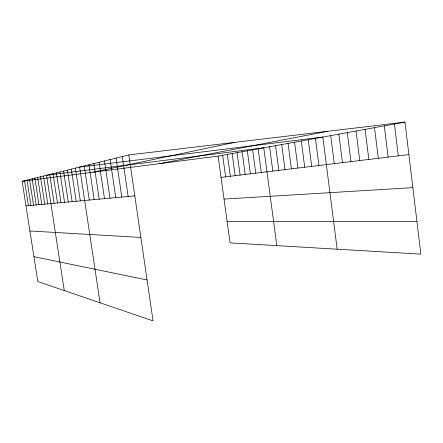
<?xml version="1.0" encoding="UTF-8"?>
<svg xmlns="http://www.w3.org/2000/svg" width="443" height="443" viewBox="0 0 443 443"><rect width="100%" height="100%" fill="white"/><g stroke="black" fill="none" stroke-linecap="round" stroke-linejoin="round"><path stroke-width="0.66" d="M128.83 154.95L153.045 320.893L37.799 281.526L22.15 181.292L128.83 154.95L404.985 122.107L420.85 254.132L230.067 242.88L218.111 156.113L404.985 122.107M93.373 172.139L234.829 142.341M159.685 163.622L327.582 131.311M22.15 181.292L218.111 156.113M221.046 177.388L408.889 154.585M25.993 205.895L134.805 195.872M224.031 199.09L412.859 187.638M227.098 221.356L416.924 221.483M29.908 230.975L140.868 237.448M33.923 256.685L147.076 279.959M34.847 178.158L38.956 204.705M32.151 178.822L36.204 204.954M29.537 179.47L33.535 205.203M27.001 180.096L30.944 205.441M24.537 180.705L28.43 205.674M52.999 173.678L57.49 202.994M49.716 174.487L54.14 203.304M64.274 290.569L46.543 175.273L263.773 147.801L276.831 245.638M43.475 176.026L47.766 203.891M40.501 176.763L44.737 204.173M37.633 177.471L41.803 204.439M71.295 169.16L76.157 201.277M67.364 170.129L72.148 201.643M63.576 171.064L68.283 202.002M59.921 171.967L64.556 202.346M56.399 172.836L60.962 202.678M88.932 164.802L94.149 199.616M84.187 165.975L89.303 200.064M100.068 302.796L79.629 167.1L322.82 137.059L337.162 249.199M75.382 168.146L80.327 200.889M104.476 160.964L109.991 198.159M99.066 162.299L104.476 198.663M93.888 163.578L99.199 199.151M122.296 156.562L128.149 196.482M116.077 158.101L121.808 197.069M110.141 159.563L115.761 197.628M232.138 153.56L235.155 175.677M227.342 154.43L230.332 176.264M222.668 155.283L225.625 176.835M252.648 149.828L255.788 173.174M247.31 150.797L250.417 173.822M242.116 151.744L245.195 174.459M237.06 152.663L240.106 175.074M269.577 146.744L272.816 171.103M258.131 148.826L261.304 172.504M288.044 143.388L291.383 168.849M281.704 144.54L285.01 169.625M275.552 145.658L278.824 170.372M308.25 139.706L311.7 166.385M301.306 140.974L304.718 167.232M294.573 142.197L297.945 168.052M315.422 138.404L318.905 165.51M338.862 134.14L342.467 162.647M330.705 135.624L334.266 163.644M356.056 131.012L359.738 160.549M347.306 132.601L350.95 161.617M374.529 127.645L378.3 158.301M365.126 129.362L368.853 159.447M394.442 124.023L398.296 155.87M384.297 125.873L388.112 157.11"/></g></svg>
